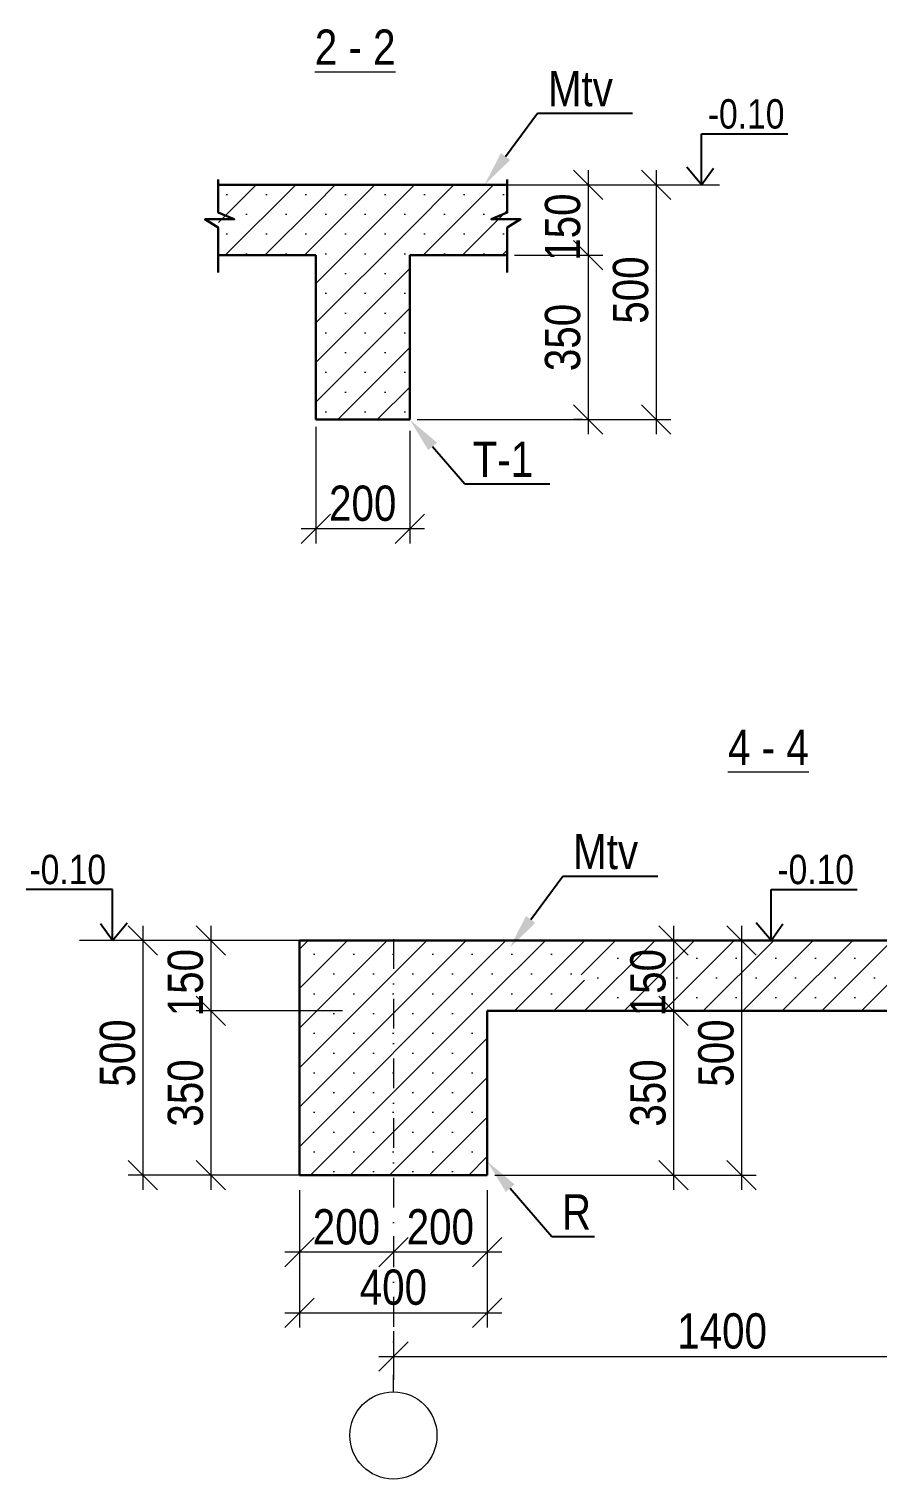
# Model space of a CAD drawing. Header units: millimetres. Extents: x -149347 to 251215, y -2929184 to -2541447.
# Drawn here: x 40631 to 47862, y -2572765 to -2560413 of the extents above; entities that cross this region are included whole.
import ezdxf
from ezdxf import colors
from ezdxf.entities.mleader import LeaderData, LeaderLine
from ezdxf.math import Vec2, Vec3

# ---------------------------------------------------------------- set-up
doc = ezdxf.new("R2010")
doc.units = ezdxf.units.MM
doc.linetypes.add('DASHDOT', pattern=[25.4, 12.7, -6.35, 0, -6.35])
doc.linetypes.add('DASHDOTX2', pattern=[50.8, 25.4, -12.7, 0, -12.7])
doc.layers.add('Ox xetti', color=1, linetype='DASHDOT', lineweight=18)
doc.layers.add('РАЗМЕРЫ', color=80, linetype='Continuous', lineweight=9)
doc.styles.add('style1', font='A3TI(LA).TTF', dxfattribs={"height": 400})
doc.styles.add('style6', font='ARIALN.TTF', dxfattribs={"height": 300})
doc.dimstyles.new('DIM_100', dxfattribs={"dimscale": 100, "dimtxt": 250, "dimasz": 2.5, "dimexe": 1.25, "dimexo": 0.625, "dimtad": 1, "dimdec": 0, "dimtxsty": 'style1', "dimblk": 'OBLIQUE', "dimcen": 2.5, "dimdle": 1.25, "dimclrd": 251, "dimclre": 251, "dimaunit": 1, "dimadec": 3, "dimazin": 0, "dimtfac": 1, "dimtdec": 0, "dimtmove": 1, "dimatfit": 3, "dimfxl": 1.25, "dimlwd": 5, "dimlwe": 5, "dimarcsym": 0})
pattern_1 = [(45, (-625815.2, 2770.44), (-168.379802, 168.379802), []), (45, (-625646.82, 2770.44), (-168.379802, 168.379802), [0, -238.125])]
pattern_2 = [(45, (-624735.13, -10773.86), (-168.379802, 168.379802), []), (45, (-624566.75, -10773.86), (-168.379802, 168.379802), [0, -238.125])]

# ---------------------------------------------------------------- blocks, each defined once
blk = doc.blocks.new('_Oblique')
at = {"color": 0, "linetype": 'ByBlock', "lineweight": -2}
blk.add_line((-0.5, -0.5), (0.5, 0.5), dxfattribs=at)
blk = doc.blocks.new('*D376')
at = {"color": 251, "lineweight": 5, "ltscale": 15, "transparency": 16777216}
for p, q in [((43073, -2563803), (43073, -2564795)), ((43873, -2563837), (43873, -2564795))]:
    blk.add_line(p, q, dxfattribs=at)
at = {"color": 251, "linetype": 'ByBlock', "lineweight": 5, "ltscale": 15, "transparency": 16777216}
blk.add_line((43998, -2564670), (42948, -2564670), dxfattribs=at)
at = {"layer": 'Defpoints', "color": 0, "lineweight": 15, "ltscale": 15, "transparency": 16777216}
for p in [(43073, -2563741), (43873, -2563774), (43073, -2564670)]:
    blk.add_point(p, dxfattribs=at)
at = {"color": 251, "lineweight": 5, "ltscale": 15, "transparency": 16777216, "xscale": 250, "yscale": 250, "zscale": 250, "rotation": 180}
blk.add_blockref('_Oblique', (43073, -2564670), dxfattribs=at)
at = {"color": 251, "lineweight": 5, "ltscale": 15, "transparency": 16777216, "xscale": 250, "yscale": 250, "zscale": 250}
blk.add_blockref('_Oblique', (43873, -2564670), dxfattribs=at)
at = {"color": 0, "lineweight": 15, "ltscale": 15, "transparency": 16777216, "insert": (43473, -2564455), "char_height": 300, "attachment_point": 5, "style": 'style6'}
blk.add_mtext('200', dxfattribs=at)
blk = doc.blocks.new('*D377')
at = {"color": 251, "linetype": 'ByBlock', "lineweight": 5, "ltscale": 15, "transparency": 16777216}
blk.add_line((45393, -2561616), (45393, -2562466), dxfattribs=at)
at = {"color": 251, "lineweight": 5, "ltscale": 15, "transparency": 16777216}
for p, q in [((45233, -2561741), (45518, -2561741)), ((44767, -2562341), (45518, -2562341))]:
    blk.add_line(p, q, dxfattribs=at)
at = {"layer": 'Defpoints', "color": 0, "lineweight": 15, "ltscale": 15, "transparency": 16777216}
for p in [(45171, -2561741), (44704, -2562341), (45393, -2562341)]:
    blk.add_point(p, dxfattribs=at)
at = {"color": 251, "lineweight": 5, "ltscale": 15, "transparency": 16777216, "xscale": 250, "yscale": 250, "zscale": 250}
for p, rotation in [((45393, -2561741), 90), ((45393, -2562341), 270)]:
    blk.add_blockref('_Oblique', p, dxfattribs=dict(at, rotation=rotation))
at = {"color": 0, "lineweight": 15, "ltscale": 15, "transparency": 16777216, "insert": (45177, -2562101), "char_height": 300, "attachment_point": 5, "rotation": 90, "style": 'style6'}
blk.add_mtext('150', dxfattribs=at)
blk = doc.blocks.new('*D378')
at = {"color": 251, "linetype": 'ByBlock', "lineweight": 5, "ltscale": 15, "transparency": 16777216}
blk.add_line((45972, -2561616), (45972, -2563866), dxfattribs=at)
at = {"color": 251, "lineweight": 5, "ltscale": 15, "transparency": 16777216}
for p, q in [((45435, -2561741), (46097, -2561741)), ((43936, -2563741), (46097, -2563741))]:
    blk.add_line(p, q, dxfattribs=at)
at = {"layer": 'Defpoints', "color": 0, "lineweight": 15, "ltscale": 15, "transparency": 16777216}
for p in [(45373, -2561741), (43873, -2563741), (45972, -2563741)]:
    blk.add_point(p, dxfattribs=at)
at = {"color": 251, "lineweight": 5, "ltscale": 15, "transparency": 16777216, "xscale": 250, "yscale": 250, "zscale": 250}
for p, rotation in [((45972, -2561741), 90), ((45972, -2563741), 270)]:
    blk.add_blockref('_Oblique', p, dxfattribs=dict(at, rotation=rotation))
at = {"color": 0, "lineweight": 15, "ltscale": 15, "transparency": 16777216, "insert": (45756, -2562637), "char_height": 300, "attachment_point": 5, "rotation": 90, "style": 'style6'}
blk.add_mtext('500', dxfattribs=at)
blk = doc.blocks.new('*D379')
at = {"color": 251, "linetype": 'ByBlock', "lineweight": 5, "ltscale": 15, "transparency": 16777216}
blk.add_line((45393, -2562216), (45393, -2563866), dxfattribs=at)
at = {"color": 251, "lineweight": 5, "ltscale": 15, "transparency": 16777216}
for p, q in [((44767, -2562341), (45518, -2562341)), ((45346, -2563741), (45268, -2563741))]:
    blk.add_line(p, q, dxfattribs=at)
at = {"layer": 'Defpoints', "color": 0, "lineweight": 15, "ltscale": 15, "transparency": 16777216}
for p in [(44704, -2562341), (45393, -2563741), (45409, -2563741)]:
    blk.add_point(p, dxfattribs=at)
at = {"color": 251, "lineweight": 5, "ltscale": 15, "transparency": 16777216, "xscale": 250, "yscale": 250, "zscale": 250}
for p, rotation in [((45393, -2562341), 90), ((45393, -2563741), 270)]:
    blk.add_blockref('_Oblique', p, dxfattribs=dict(at, rotation=rotation))
at = {"color": 0, "lineweight": 15, "ltscale": 15, "transparency": 16777216, "insert": (45177, -2563041), "char_height": 300, "attachment_point": 5, "rotation": 90, "style": 'style6'}
blk.add_mtext('350', dxfattribs=at)
blk = doc.blocks.new('*D383')
at = {"color": 251, "lineweight": 5, "ltscale": 15, "transparency": 16777216}
for p, q in [((42934, -2570697), (42934, -2570959)), ((43734, -2570715), (43734, -2570959))]:
    blk.add_line(p, q, dxfattribs=at)
at = {"color": 251, "linetype": 'ByBlock', "lineweight": 5, "ltscale": 15, "transparency": 16777216}
blk.add_line((43859, -2570834), (42809, -2570834), dxfattribs=at)
at = {"layer": 'Defpoints', "color": 0, "lineweight": 15, "ltscale": 15, "transparency": 16777216}
for p in [(42934, -2570634), (43734, -2570653), (42934, -2570834)]:
    blk.add_point(p, dxfattribs=at)
at = {"color": 251, "lineweight": 5, "ltscale": 15, "transparency": 16777216, "xscale": 250, "yscale": 250, "zscale": 250, "rotation": 180}
blk.add_blockref('_Oblique', (42934, -2570834), dxfattribs=at)
at = {"color": 251, "lineweight": 5, "ltscale": 15, "transparency": 16777216, "xscale": 250, "yscale": 250, "zscale": 250}
blk.add_blockref('_Oblique', (43734, -2570834), dxfattribs=at)
at = {"color": 0, "lineweight": 15, "ltscale": 15, "transparency": 16777216, "insert": (43334, -2570619), "char_height": 300, "attachment_point": 5, "style": 'style6'}
blk.add_mtext('200', dxfattribs=at)
blk = doc.blocks.new('*D384')
at = {"color": 251, "lineweight": 5, "ltscale": 15, "transparency": 16777216}
for p, q in [((43734, -2570697), (43734, -2570959)), ((44534, -2570715), (44534, -2570959))]:
    blk.add_line(p, q, dxfattribs=at)
at = {"color": 251, "linetype": 'ByBlock', "lineweight": 5, "ltscale": 15, "transparency": 16777216}
blk.add_line((44659, -2570834), (43609, -2570834), dxfattribs=at)
at = {"layer": 'Defpoints', "color": 0, "lineweight": 15, "ltscale": 15, "transparency": 16777216}
for p in [(43734, -2570634), (44534, -2570653), (43734, -2570834)]:
    blk.add_point(p, dxfattribs=at)
at = {"color": 251, "lineweight": 5, "ltscale": 15, "transparency": 16777216, "xscale": 250, "yscale": 250, "zscale": 250, "rotation": 180}
blk.add_blockref('_Oblique', (43734, -2570834), dxfattribs=at)
at = {"color": 251, "lineweight": 5, "ltscale": 15, "transparency": 16777216, "xscale": 250, "yscale": 250, "zscale": 250}
blk.add_blockref('_Oblique', (44534, -2570834), dxfattribs=at)
at = {"color": 0, "lineweight": 15, "ltscale": 15, "transparency": 16777216, "insert": (44134, -2570619), "char_height": 300, "attachment_point": 5, "style": 'style6'}
blk.add_mtext('200', dxfattribs=at)
blk = doc.blocks.new('*D385')
at = {"color": 251, "lineweight": 5, "ltscale": 15, "transparency": 16777216}
for p, q in [((42934, -2570306), (42934, -2571474)), ((44534, -2570306), (44534, -2571474))]:
    blk.add_line(p, q, dxfattribs=at)
at = {"color": 251, "linetype": 'ByBlock', "lineweight": 5, "ltscale": 15, "transparency": 16777216}
blk.add_line((42809, -2571349), (44659, -2571349), dxfattribs=at)
at = {"layer": 'Defpoints', "color": 0, "lineweight": 15, "ltscale": 15, "transparency": 16777216}
for p in [(42934, -2570243), (44534, -2570243), (44534, -2571349)]:
    blk.add_point(p, dxfattribs=at)
at = {"color": 251, "lineweight": 5, "ltscale": 15, "transparency": 16777216, "xscale": 250, "yscale": 250, "zscale": 250, "rotation": 180}
blk.add_blockref('_Oblique', (42934, -2571349), dxfattribs=at)
at = {"color": 251, "lineweight": 5, "ltscale": 15, "transparency": 16777216, "xscale": 250, "yscale": 250, "zscale": 250}
blk.add_blockref('_Oblique', (44534, -2571349), dxfattribs=at)
at = {"color": 0, "lineweight": 15, "ltscale": 15, "transparency": 16777216, "insert": (43734, -2571133), "char_height": 300, "attachment_point": 5, "style": 'style6'}
blk.add_mtext('400', dxfattribs=at)
blk = doc.blocks.new('*D362')
at = {"color": 251, "linetype": 'ByBlock', "lineweight": 5, "ltscale": 15, "transparency": 16777216}
blk.add_line((46120, -2568052), (46120, -2568902), dxfattribs=at)
at = {"color": 251, "lineweight": 5, "ltscale": 15, "transparency": 16777216}
for p, q in [((45960, -2568177), (46245, -2568177)), ((44998, -2568777), (46245, -2568777))]:
    blk.add_line(p, q, dxfattribs=at)
at = {"layer": 'Defpoints', "color": 0, "lineweight": 15, "ltscale": 15, "transparency": 16777216}
for p in [(45898, -2568177), (44935, -2568777), (46120, -2568777)]:
    blk.add_point(p, dxfattribs=at)
at = {"color": 251, "lineweight": 5, "ltscale": 15, "transparency": 16777216, "xscale": 250, "yscale": 250, "zscale": 250}
for p, rotation in [((46120, -2568177), 90), ((46120, -2568777), 270)]:
    blk.add_blockref('_Oblique', p, dxfattribs=dict(at, rotation=rotation))
at = {"color": 0, "lineweight": 15, "ltscale": 15, "transparency": 16777216, "insert": (45904, -2568537), "char_height": 300, "attachment_point": 5, "rotation": 90, "style": 'style6'}
blk.add_mtext('150', dxfattribs=at)
blk = doc.blocks.new('*D363')
at = {"color": 251, "linetype": 'ByBlock', "lineweight": 5, "ltscale": 15, "transparency": 16777216}
blk.add_line((46699, -2568052), (46699, -2570302), dxfattribs=at)
at = {"color": 251, "lineweight": 5, "ltscale": 15, "transparency": 16777216}
for p, q in [((46162, -2568177), (46824, -2568177)), ((46036, -2570177), (46824, -2570177))]:
    blk.add_line(p, q, dxfattribs=at)
at = {"layer": 'Defpoints', "color": 0, "lineweight": 15, "ltscale": 15, "transparency": 16777216}
for p in [(46100, -2568177), (45974, -2570177), (46699, -2570177)]:
    blk.add_point(p, dxfattribs=at)
at = {"color": 251, "lineweight": 5, "ltscale": 15, "transparency": 16777216, "xscale": 250, "yscale": 250, "zscale": 250}
for p, rotation in [((46699, -2568177), 90), ((46699, -2570177), 270)]:
    blk.add_blockref('_Oblique', p, dxfattribs=dict(at, rotation=rotation))
at = {"color": 0, "lineweight": 15, "ltscale": 15, "transparency": 16777216, "insert": (46483, -2569137), "char_height": 300, "attachment_point": 5, "rotation": 90, "style": 'style6'}
blk.add_mtext('500', dxfattribs=at)
blk = doc.blocks.new('*D364')
at = {"color": 251, "linetype": 'ByBlock', "lineweight": 5, "ltscale": 15, "transparency": 16777216}
blk.add_line((46120, -2568652), (46120, -2570302), dxfattribs=at)
at = {"color": 251, "lineweight": 5, "ltscale": 15, "transparency": 16777216}
for p, q in [((45326, -2568777), (46245, -2568777)), ((44597, -2570177), (46245, -2570177))]:
    blk.add_line(p, q, dxfattribs=at)
at = {"layer": 'Defpoints', "color": 0, "lineweight": 15, "ltscale": 15, "transparency": 16777216}
for p in [(45263, -2568777), (44534, -2570177), (46120, -2570177)]:
    blk.add_point(p, dxfattribs=at)
at = {"color": 251, "lineweight": 5, "ltscale": 15, "transparency": 16777216, "xscale": 250, "yscale": 250, "zscale": 250}
for p, rotation in [((46120, -2568777), 90), ((46120, -2570177), 270)]:
    blk.add_blockref('_Oblique', p, dxfattribs=dict(at, rotation=rotation))
at = {"color": 0, "lineweight": 15, "ltscale": 15, "transparency": 16777216, "insert": (45904, -2569477), "char_height": 300, "attachment_point": 5, "rotation": 90, "style": 'style6'}
blk.add_mtext('350', dxfattribs=at)
blk = doc.blocks.new('*D365')
at = {"color": 251, "lineweight": 5, "ltscale": 15, "transparency": 16777216}
for p, q in [((49334, -2567883), (49334, -2571847)), ((43734, -2571506), (43734, -2571847))]:
    blk.add_line(p, q, dxfattribs=at)
at = {"color": 251, "linetype": 'ByBlock', "lineweight": 5, "ltscale": 15, "transparency": 16777216}
blk.add_line((43609, -2571722), (49459, -2571722), dxfattribs=at)
at = {"layer": 'Defpoints', "color": 0, "lineweight": 15, "ltscale": 15, "transparency": 16777216}
for p in [(49334, -2567820), (43734, -2571443), (49334, -2571722)]:
    blk.add_point(p, dxfattribs=at)
at = {"color": 251, "lineweight": 5, "ltscale": 15, "transparency": 16777216, "xscale": 250, "yscale": 250, "zscale": 250, "rotation": 180}
blk.add_blockref('_Oblique', (43734, -2571722), dxfattribs=at)
at = {"color": 251, "lineweight": 5, "ltscale": 15, "transparency": 16777216, "xscale": 250, "yscale": 250, "zscale": 250}
blk.add_blockref('_Oblique', (49334, -2571722), dxfattribs=at)
at = {"color": 0, "lineweight": 15, "ltscale": 15, "transparency": 16777216, "insert": (46534, -2571506), "char_height": 300, "attachment_point": 5, "style": 'style6'}
blk.add_mtext('1400', dxfattribs=at)
blk = doc.blocks.new('*D367')
at = {"color": 251, "linetype": 'ByBlock', "lineweight": 5, "ltscale": 15, "transparency": 16777216}
blk.add_line((42179, -2568052), (42179, -2568902), dxfattribs=at)
at = {"color": 251, "lineweight": 5, "ltscale": 15, "transparency": 16777216}
for p, q in [((42339, -2568177), (42054, -2568177)), ((43301, -2568777), (42054, -2568777))]:
    blk.add_line(p, q, dxfattribs=at)
at = {"layer": 'Defpoints', "color": 0, "lineweight": 15, "ltscale": 15, "transparency": 16777216}
for p in [(42402, -2568177), (42179, -2568777), (43364, -2568777)]:
    blk.add_point(p, dxfattribs=at)
at = {"color": 251, "lineweight": 5, "ltscale": 15, "transparency": 16777216, "xscale": 250, "yscale": 250, "zscale": 250}
for p, rotation in [((42179, -2568177), 90), ((42179, -2568777), 270)]:
    blk.add_blockref('_Oblique', p, dxfattribs=dict(at, rotation=rotation))
at = {"color": 0, "lineweight": 15, "ltscale": 15, "transparency": 16777216, "insert": (41964, -2568537), "char_height": 300, "attachment_point": 5, "rotation": 90, "style": 'style6'}
blk.add_mtext('150', dxfattribs=at)
blk = doc.blocks.new('*D368')
at = {"color": 251, "linetype": 'ByBlock', "lineweight": 5, "ltscale": 15, "transparency": 16777216}
blk.add_line((41601, -2568052), (41601, -2570302), dxfattribs=at)
at = {"color": 251, "lineweight": 5, "ltscale": 15, "transparency": 16777216}
for p, q in [((41862, -2568177), (41476, -2568177)), ((42961, -2570177), (41476, -2570177))]:
    blk.add_line(p, q, dxfattribs=at)
at = {"layer": 'Defpoints', "color": 0, "lineweight": 15, "ltscale": 15, "transparency": 16777216}
for p in [(41925, -2568177), (41601, -2570177), (43024, -2570177)]:
    blk.add_point(p, dxfattribs=at)
at = {"color": 251, "lineweight": 5, "ltscale": 15, "transparency": 16777216, "xscale": 250, "yscale": 250, "zscale": 250}
for p, rotation in [((41601, -2568177), 90), ((41601, -2570177), 270)]:
    blk.add_blockref('_Oblique', p, dxfattribs=dict(at, rotation=rotation))
at = {"color": 0, "lineweight": 15, "ltscale": 15, "transparency": 16777216, "insert": (41385, -2569137), "char_height": 300, "attachment_point": 5, "rotation": 90, "style": 'style6'}
blk.add_mtext('500', dxfattribs=at)
blk = doc.blocks.new('*D369')
at = {"color": 251, "linetype": 'ByBlock', "lineweight": 5, "ltscale": 15, "transparency": 16777216}
blk.add_line((42179, -2568652), (42179, -2570302), dxfattribs=at)
at = {"color": 251, "lineweight": 5, "ltscale": 15, "transparency": 16777216}
for p, q in [((43027, -2568777), (42054, -2568777)), ((42597, -2570177), (42054, -2570177))]:
    blk.add_line(p, q, dxfattribs=at)
at = {"layer": 'Defpoints', "color": 0, "lineweight": 15, "ltscale": 15, "transparency": 16777216}
for p in [(43089, -2568777), (42179, -2570177), (42659, -2570177)]:
    blk.add_point(p, dxfattribs=at)
at = {"color": 251, "lineweight": 5, "ltscale": 15, "transparency": 16777216, "xscale": 250, "yscale": 250, "zscale": 250}
for p, rotation in [((42179, -2568777), 90), ((42179, -2570177), 270)]:
    blk.add_blockref('_Oblique', p, dxfattribs=dict(at, rotation=rotation))
at = {"color": 0, "lineweight": 15, "ltscale": 15, "transparency": 16777216, "insert": (41964, -2569477), "char_height": 300, "attachment_point": 5, "rotation": 90, "style": 'style6'}
blk.add_mtext('350', dxfattribs=at)

msp = doc.modelspace()

# ---------------------------------------------------------------- hatches: boundary and pattern name
at = {"lineweight": 15, "ltscale": 5}
h = msp.add_hatch(dxfattribs=at)
h.set_pattern_fill('SACNCR', scale=100)
h.set_pattern_definition(pattern_1)
edge = h.paths.add_edge_path()
edge.add_line((42248.00409, -2561740.73593), (43073.08687, -2561740.73593))
edge.add_line((43073.08687, -2561740.73593), (43073.14012, -2562380.65989))
edge.add_line((43073.08687, -2562340.65989), (42244.4287, -2562340.65989))
edge.add_line((42244.4287, -2562340.65989), (42244.4287, -2561740.73593))
h = msp.add_hatch(dxfattribs=at)
h.set_pattern_fill('SACNCR', scale=100)
h.set_pattern_definition(pattern_1)
h.paths.add_polyline_path([(43873.11349, -2561740.73593), (43073.14012, -2561740.73593), (43073.14012, -2563740.73593), (43873.11349, -2563740.73593)])
h = msp.add_hatch(dxfattribs=at)
h.set_pattern_fill('SACNCR', scale=100)
h.set_pattern_definition(pattern_1)
edge = h.paths.add_edge_path()
edge.add_line((44698.27614, -2561740.73593), (43873.19337, -2561740.73593))
edge.add_line((43873.19337, -2561740.73593), (43873.14012, -2562380.65989))
edge.add_line((43873.19337, -2562340.65989), (44701.85153, -2562340.65989))
edge.add_line((44701.85153, -2562340.65989), (44701.85153, -2561740.73593))
h = msp.add_hatch(dxfattribs=at)
h.set_pattern_fill('SACNCR', scale=100)
h.set_pattern_definition([(45, (-626527.74, 2326.56), (-168.379802, 168.379802), []), (45, (-626359.36, 2326.56), (-168.379802, 168.379802), [0, -238.125])])
h.paths.add_polyline_path([(51733.40014, -2567448.7278), (51397.78355, -2566777.49463), (50534.22569, -2566777.49463), (50534.22569, -2567377.49463), (49334.22569, -2567377.49463), (49334.22569, -2568177.49463), (45365.11384, -2568177.49463), (45365.11384, -2568413.16961), (45229.13719, -2568470.21366), (45478.85479, -2568470.21366), (45365.11384, -2568541.51871), (45365.11384, -2568777.41859), (49076.01855, -2568777.41859)])
h.paths.add_polyline_path([(46215.59933, -2568909.08008), (46215.59933, -2568185.68308), (45591.04271, -2568185.68308), (45591.04271, -2568909.08008)], flags=9)
h = msp.add_hatch(dxfattribs=at)
h.set_pattern_fill('SACNCR', scale=100)
h.set_pattern_definition(pattern_2)
h.paths.add_polyline_path([(44534.19907, -2568177.49463), (42934.25232, -2568177.49463), (42934.25232, -2570177.49463), (44534.19907, -2570177.49463)])
h = msp.add_hatch(dxfattribs=at)
h.set_pattern_fill('SACNCR', scale=100)
h.set_pattern_definition(pattern_2)
edge = h.paths.add_edge_path()
edge.add_line((45359.36172, -2568177.49463), (44534.27894, -2568177.49463))
edge.add_line((44534.27894, -2568177.49463), (44534.22569, -2568817.41859))
edge.add_line((44534.27894, -2568777.41859), (45362.93711, -2568777.41859))
edge.add_line((45362.93711, -2568777.41859), (45362.93711, -2568177.49463))

# ---------------------------------------------------------------- linework, layer by layer
at = {"color": 0}
for p, q in [((46358.60909, -2561740.73593), (46358.60909, -2561305.80142)), ((41341.44877, -2568177.49463), (41341.44877, -2567742.56012)), ((46950.96227, -2568177.49463), (46950.96227, -2567742.56012))]:
    msp.add_line(p, q, dxfattribs=at)
at = {"color": 7}
for p, q in [((46358.60909, -2561305.80142), (47092.99836, -2561305.80142)), ((41341.44877, -2567742.56012), (40607.0595, -2567742.56012)), ((46950.96227, -2567742.56012), (47685.35154, -2567742.56012))]:
    msp.add_line(p, q, dxfattribs=at)
at = {"color": 7, "lineweight": 30, "ltscale": 80}
for p, q in [((42242.25197, -2561740.73593), (44704.02826, -2561740.73593)), ((43073.14012, -2561740.73593), (43873.14012, -2561740.73593)), ((43073.14012, -2562340.65989), (42242.25197, -2562340.65989)), ((43073.14012, -2562340.65989), (43073.14012, -2563740.73593)), ((43873.14012, -2563740.73593), (43873.14012, -2562340.65989)), ((43873.14012, -2562340.65989), (44704.02826, -2562340.65989)), ((43073.14012, -2563740.73593), (43873.14012, -2563740.73593)), ((42934.22569, -2568177.49463), (42934.22569, -2570177.49463)), ((42934.22569, -2568177.49463), (45365.11384, -2568177.49463)), ((44534.22569, -2570177.49463), (44534.22569, -2568777.41859)), ((42934.22569, -2570177.49463), (44534.22569, -2570177.49463))]:
    msp.add_line(p, q, dxfattribs=at)
at = {"color": 7, "lineweight": 15, "ltscale": 80}
for p, q in [((43866.08646, -2561740.73593), (45243.39676, -2561740.73593)), ((45133.75956, -2561740.73593), (46511.06986, -2561740.73593)), ((42934.22569, -2568177.49463), (41061.33437, -2568177.49463)), ((44534.22569, -2568177.49463), (42934.22569, -2568177.49463)), ((45365.11384, -2568177.49463), (47103.42304, -2568177.49463))]:
    msp.add_line(p, q, dxfattribs=at)
at = {"color": 7, "lineweight": 15}
msp.add_line((43734.22569, -2572024.61245), (43734.22569, -2571878.88367), dxfattribs=at)
at = {"color": 7, "ltscale": 15}
for points in [[(46358.60909, -2561740.73593), (46232.54708, -2561590.0063)], [(46358.60909, -2561740.73593), (46460.33005, -2561598.41283)], [(41341.44877, -2568177.49463), (41239.72781, -2568035.17153)], [(41341.44877, -2568177.49463), (41467.51078, -2568026.765)], [(46950.96227, -2568177.49463), (46824.90026, -2568026.765)], [(46950.96227, -2568177.49463), (47052.68323, -2568035.17153)]]:
    msp.add_lwpolyline(points, dxfattribs=at)
at = {"color": 7, "lineweight": 30, "ltscale": 80}
for points in [[(42242.25197, -2561696.56021), (42242.25197, -2561976.41091), (42378.22862, -2562033.45496), (42128.51102, -2562033.45496), (42242.25197, -2562104.76001), (42242.25197, -2562486.36178)], [(44704.02826, -2561696.56021), (44704.02826, -2561976.41091), (44568.05161, -2562033.45496), (44817.76921, -2562033.45496), (44704.02826, -2562104.76001), (44704.02826, -2562486.36178)], [(44534.22569, -2568777.41859), (49076.01855, -2568777.41859), (51733.40014, -2567448.7278)], [(45365.11384, -2568177.49463), (49334.22569, -2568177.49463)]]:
    msp.add_lwpolyline(points, dxfattribs=at)
at = {"color": 7, "lineweight": 9}
msp.add_circle((43734.22569, -2572394.24198), 371.07409, dxfattribs=at)
at = {"layer": 'Ox xetti', "linetype": 'DASHDOTX2', "lineweight": 15, "ltscale": 10}
msp.add_line((43734.22569, -2568165.9463), (43734.22569, -2571919.29752), dxfattribs=at)

# ---------------------------------------------------------------- texts
at = {"lineweight": 15, "ltscale": 1500, "char_height": 300, "width": 3782.2222222, "attachment_point": 1, "style": 'style6'}
for s, insert in [('{\\fArial Narrow|b0|i0|c238|p34;\\L2 \\fArial Narrow|b0|i0|c204|p34;-\\fArial Narrow|b0|i0|c238|p34; 2}', (43064.82323, -2560417.57579)), ('{\\fArial Narrow|b0|i0|c238|p34;\\L4 \\fArial Narrow|b0|i0|c204|p34;-\\fArial Narrow|b0|i0|c238|p34; 4}', (46583.98973, -2566382.47506))]:
    msp.add_mtext(s, dxfattribs=dict(at, insert=insert))
at = {"lineweight": 9, "char_height": 250, "width": 23109.777632, "style": 'style6'}
for insert, attachment_point in [((46412.47154, -2561011.19372), 1), ((41287.58632, -2567447.95242), 3), ((47004.82472, -2567447.95242), 1)]:
    msp.add_mtext('{\\fArial Narrow|b0|i0|c238|p34;-0.10}', dxfattribs=dict(at, insert=insert, attachment_point=attachment_point))

# ---------------------------------------------------------------- dimensions: what is measured, and where the dimension line sits
at = {"color": 7, "lineweight": 15, "ltscale": 15}
for base, p1, p2, picture, middle in [((45971.71993, -2563740.73593), (45372.98267, -2561740.73593), (43873.14012, -2563740.73593), '*D378', (45971.71993, -2562637.08294)), ((45393.08081, -2562340.65989), (45170.84096, -2561740.73593), (44704.02826, -2562340.65989), '*D377', (45393.08081, -2562100.69791)), ((41600.6843, -2570177.49463), (41924.53615, -2568177.49463), (43023.74572, -2570177.49463), '*D368', (41600.6843, -2569137.49463)), ((42179.32342, -2568777.41859), (42401.56327, -2568177.49463), (43363.95699, -2568777.41859), '*D367', (42179.32342, -2568537.45661)), ((46120.01611, -2568777.41859), (45897.77626, -2568177.49463), (44935.38254, -2568777.41859), '*D362', (46120.01611, -2568537.45661)), ((46698.65523, -2570177.49463), (46099.91797, -2568177.49463), (45973.75768, -2570177.49463), '*D363', (46698.65523, -2569137.49463))]:
    dim = msp.add_linear_dim(base=base, p1=p1, p2=p2, angle=90, dimstyle='DIM_100', override={"dimlfac": 0.25, "dimtxsty": 'style6'}, dxfattribs=at)
    dim.commit()
    dim.dimension.update_dxf_attribs({"geometry": picture, "text_midpoint": middle, "dimtype": 160})
for base, p1, p2, picture, middle in [((45393.08081, -2563740.73593), (44704.02826, -2562340.65989), (45408.64497, -2563740.73593), '*D379', (45177.40891, -2563040.69791)), ((42179.32342, -2570177.49463), (43089.07158, -2568777.41859), (42659.34028, -2570177.49463), '*D369', (41963.65153, -2569477.45661)), ((46120.01611, -2570177.49463), (45263.2749, -2568777.41859), (44534.22569, -2570177.49463), '*D364', (45904.34421, -2569477.45661))]:
    dim = msp.add_linear_dim(base=base, p1=p1, p2=p2, angle=90, dimstyle='DIM_100', override={"dimlfac": 0.25, "dimtxsty": 'style6'}, dxfattribs=at)
    dim.commit()
    dim.dimension.update_dxf_attribs({"geometry": picture, "text_midpoint": middle})
for base, p1, p2, picture, middle in [((43073.14012, -2564670.34914), (43873.14012, -2563774.40544), (43073.14012, -2563740.73593), '*D376', (43473.14012, -2564454.67725)), ((49334.22569, -2571722.15497), (43734.22569, -2571443.39856), (49334.22569, -2567820.1802), '*D365', (46534.22569, -2571506.48307)), ((44534.22569, -2571348.91192), (42934.22569, -2570243.37362), (44534.22569, -2570243.37362), '*D385', (43734.22569, -2571133.24002)), ((42934.22569, -2570834.30182), (43734.22569, -2570652.94063), (42934.22569, -2570634.04605), '*D383', (43334.22569, -2570618.62993)), ((43734.22569, -2570834.30182), (44534.22569, -2570652.94063), (43734.22569, -2570634.04605), '*D384', (44134.22569, -2570618.62993))]:
    dim = msp.add_linear_dim(base=base, p1=p1, p2=p2, dimstyle='DIM_100', override={"dimlfac": 0.25, "dimtxsty": 'style6'}, dxfattribs=at)
    dim.commit()
    dim.dimension.update_dxf_attribs({"geometry": picture, "text_midpoint": middle})

# ---------------------------------------------------------------- leaders
at = {"layer": 'РАЗМЕРЫ', "color": 0, "lineweight": 15}
ml = msp.add_multileader_mtext('Standard', dxfattribs=at)
ml.set_content('{\\fArial Narrow|b0|i0|c238|p34;\\C7;Mtv}', style='style6')
ml.set_leader_properties()
ml.build(insert=Vec2(0, 0))
ml.multileader.update_dxf_attribs({"text_left_attachment_type": 6, "text_right_attachment_type": 6, "dogleg_length": 100, "arrow_head_size": 300})
ctx = ml.context
ctx.base_point, ctx.char_height, ctx.arrow_head_size, ctx.plane_origin = Vec3(45062.96721, -2561130.69592), 300, 300, Vec3(53009.67969, -2559504.10859)
ctx.left_attachment, ctx.right_attachment, ctx.text_align_type = 6, 6, 1
notes = []
notes.append((ctx, [(1, (1, 1, 0), (44962.96721, -2561130.69592), (1, 0), 100, [(1, [(44510.61713, -2561740.73593)], 0, [])])]))
ctx.mtext.insert, ctx.mtext.alignment, ctx.mtext.flow_direction = Vec3(45327.10909, -2560770.69592), 2, 5
ml = msp.add_multileader_mtext('Standard', dxfattribs=at)
ml.set_content('{\\fArial Narrow|b0|i0|c238|p34;\\C7;T-1}', style='style6')
ml.set_leader_properties()
ml.build(insert=Vec2(0, 0))
ml.multileader.update_dxf_attribs({"text_left_attachment_type": 6, "text_right_attachment_type": 6, "dogleg_length": 100, "arrow_head_size": 300})
ctx = ml.context
ctx.base_point, ctx.char_height, ctx.arrow_head_size, ctx.plane_origin = Vec3(44443.6916, -2564288.88845), 300, 300, Vec3(51894.48995, -2563040.59815)
ctx.left_attachment, ctx.right_attachment, ctx.text_align_type = 6, 6, 1
notes.append((ctx, [(1, (1, 1, 0), (44343.6916, -2564288.88845), (1, 0), 100, [(1, [(43873.14012, -2563740.73593)], 0, [])])]))
ctx.mtext.insert, ctx.mtext.alignment, ctx.mtext.flow_direction = Vec3(44667.31506, -2563928.88845), 2, 5
ml = msp.add_multileader_mtext('Standard', dxfattribs=at)
ml.set_content('{\\fArial Narrow|b0|i0|c238|p34;\\C7;Mtv}', style='style6')
ml.set_leader_properties()
ml.build(insert=Vec2(0, 0))
ml.multileader.update_dxf_attribs({"text_left_attachment_type": 6, "text_right_attachment_type": 6, "dogleg_length": 100, "arrow_head_size": 300})
ctx = ml.context
ctx.base_point, ctx.char_height, ctx.arrow_head_size, ctx.plane_origin = Vec3(45277.4799, -2567630.04086), 300, 300, Vec3(53224.19238, -2566003.45353)
ctx.left_attachment, ctx.right_attachment, ctx.text_align_type = 6, 6, 1
notes.append((ctx, [(1, (1, 1, 0), (45177.4799, -2567630.04086), (1, 0), 100, [(1, [(44725.12982, -2568240.08087)], 0, [])])]))
ctx.mtext.insert, ctx.mtext.alignment, ctx.mtext.flow_direction = Vec3(45541.62178, -2567270.04086), 2, 5
ml = msp.add_multileader_mtext('Standard', dxfattribs=at)
ml.set_content('{\\fArial Narrow|b0|i0|c238|p34;\\C7;R}', style='style6')
ml.set_leader_properties()
ml.build(insert=Vec2(0, 0))
ml.multileader.update_dxf_attribs({"text_left_attachment_type": 6, "text_right_attachment_type": 6, "dogleg_length": 100, "arrow_head_size": 300})
ctx = ml.context
ctx.base_point, ctx.char_height, ctx.arrow_head_size, ctx.plane_origin = Vec3(45183.47771, -2570700.26308), 300, 300, Vec3(52555.57552, -2568482.79388)
ctx.left_attachment, ctx.right_attachment, ctx.text_align_type = 6, 6, 1
notes.append((ctx, [(1, (1, 1, 0), (45083.47771, -2570700.26308), (1, 0), 100, [(1, [(44534.22569, -2570060.00821)], 0, [])])]))
ctx.mtext.insert, ctx.mtext.alignment, ctx.mtext.flow_direction = Vec3(45293.9361, -2570340.26308), 2, 5
for ctx, leaders in notes:
    for number, flags, end, landing, length, lines in leaders:
        leader = LeaderData()
        leader.index, (leader.has_last_leader_line, leader.has_dogleg_vector, leader.attachment_direction) = number, flags
        leader.last_leader_point, leader.dogleg_vector, leader.dogleg_length = Vec3(end), Vec3(landing), length
        for number, points, colour, breaks in lines:
            line = LeaderLine()
            line.index, line.vertices, line.color, line.breaks = number, Vec3.list(points), colors.encode_raw_color(colour), breaks
            leader.lines.append(line)
        ctx.leaders.append(leader)

doc.saveas('drawing.dxf')
